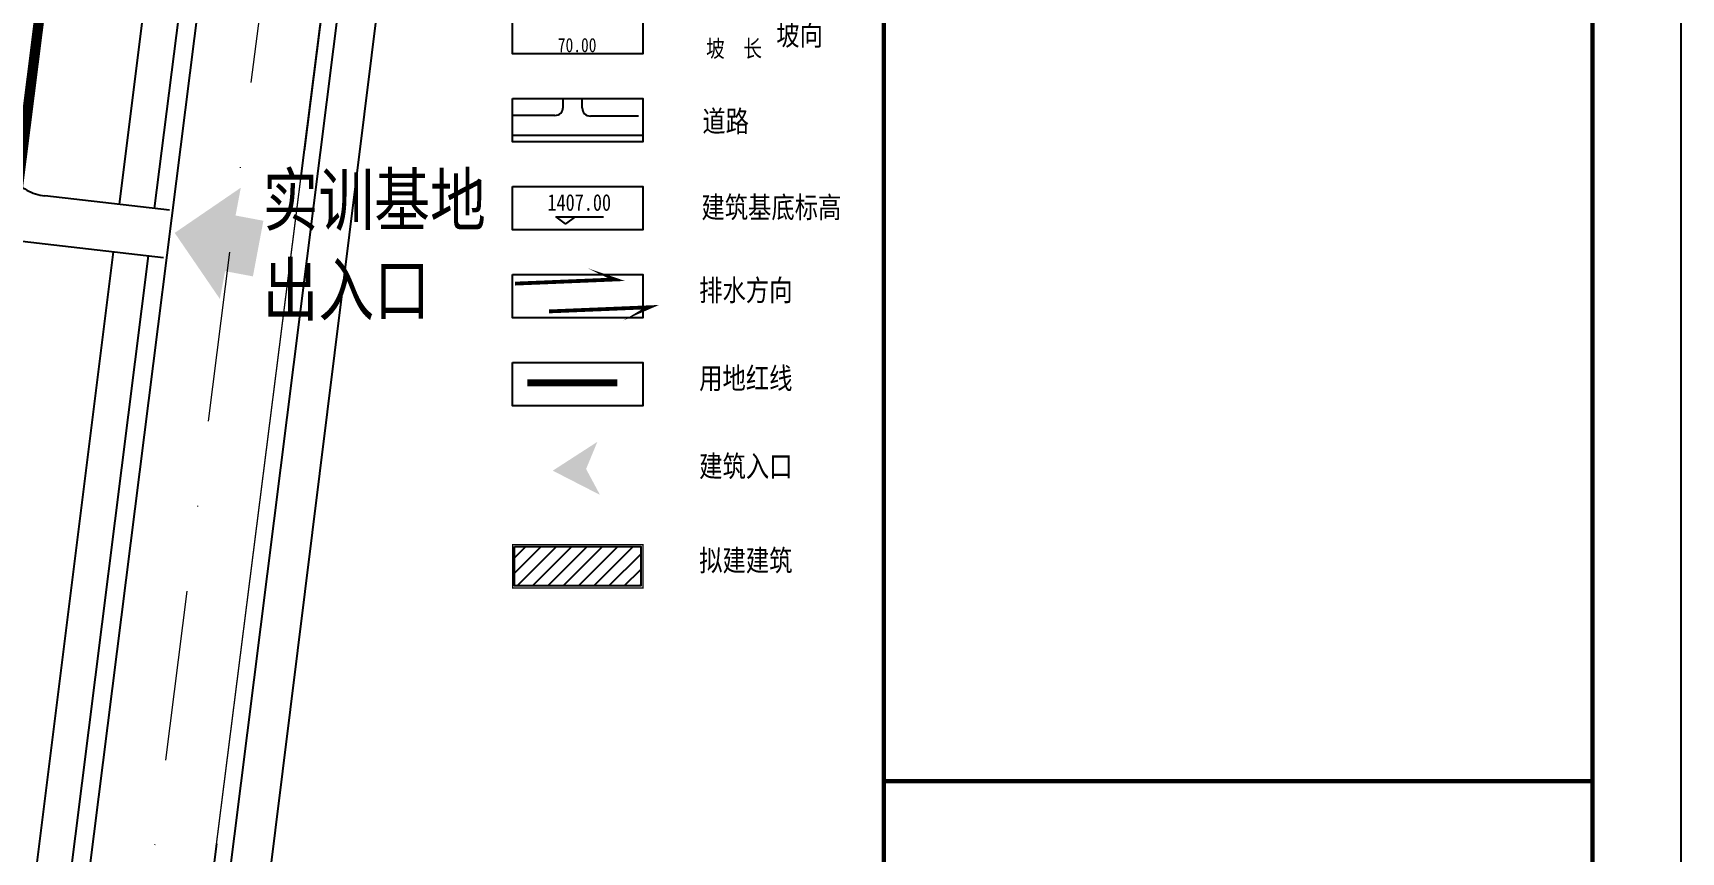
# Model space of a CAD drawing. Extents: x -534 to 560, y 572 to 1344.
# Drawn here: x 317.7 to 559.6, y 962.6 to 1082.8 of the extents above; entities that cross this region are included whole.
import ezdxf
from ezdxf.enums import TextEntityAlignment as Align

# ---------------------------------------------------------------- set-up
doc = ezdxf.new("R2010")
doc.units = 0
doc.header["$LTSCALE"] = 1000
doc.header["$MEASUREMENT"] = 0
for name, pattern in [('DASHDOT2', [0.5, 0.25, -0.125, 0, -0.125]), ('DIVIDE', [1.25, 0.5, -0.25, 0, -0.25, 0, -0.25]), ('X5', [3, 2, -1])]:
    doc.linetypes.add(name, pattern=pattern)
for name, color, linetype in [('0-场地', 5, 'Continuous'), ('DLSS', 8, 'Continuous'), ('DM-坡度', 7, 'Continuous'), ('DM-标高', 7, 'Continuous'), ('PUB_TEXT', 7, 'Continuous'), ('TEXT', 7, 'Continuous'), ('TK', 7, 'Continuous'), ('外轮廓线', 2, 'Continuous'), ('排水方向', 5, 'Continuous'), ('用地红线', 1, 'DIVIDE'), ('车行道', 5, 'Continuous')]:
    doc.layers.add(name, color=color, linetype=linetype)
doc.layers.add('道路红线', color=1, linetype='Continuous', lineweight=0)
doc.styles.add('DIMHT', font='simhei.ttf', dxfattribs={"width": 0.8})
doc.styles.add('DIMST', font='', dxfattribs={"width": 0.8})
doc.styles.add('HT', font='simhei.ttf', dxfattribs={"width": 0.8})
doc.styles.get('DIMST').set_extended_font_data('SimSun')

# ---------------------------------------------------------------- blocks, each defined once
blk = doc.blocks.new('BFGGFHBDRSGS')
at = {"layer": 'TK'}
for p, q in [((385484, -215638), (385484, -156238)), ((376484, -214638), (376484, -157238)), ((384484, -184788), (377684, -184788)), ((377684, -184788), (384484, -184788))]:
    blk.add_line(p, q, dxfattribs=at)
at = {"layer": 'TK', "const_width": 50}
for points in [[(303884, -214638), (384484, -214638), (384484, -157238), (303884, -157238)], [(376484, -157238), (384484, -157238), (384484, -214637), (376484, -214637)]]:
    blk.add_lwpolyline(points, close=True, dxfattribs=at)
blk.add_lwpolyline([(376484, -184788), (384484, -184788)], dxfattribs=at)
blk = doc.blocks.new('A$C37B82D5D')
at = {"xscale": 1.25, "yscale": 1.25, "zscale": 1.25}
blk.add_blockref('BFGGFHBDRSGS', (-376730, 269547), dxfattribs=at)
blk = doc.blocks.new('室内标高')
at = {"color": 0, "linetype": 'Continuous'}
blk.add_lwpolyline([(0.566, 0.425), (0, 0), (-0.566, 0.425), (2.266, 0.425)], dxfattribs=at)
at = {"color": 0, "linetype": 'Continuous', "style": 'DIMHT', "width": 0.8}
blk.add_attdef('标高', text='', height=1, dxfattribs=at).set_placement((0.815, 0.779), align=Align.CENTER)
blk = doc.blocks.new('箭头')
blk.add_lwpolyline([(-3.21, 0, 0, 0, 0), (1.64, 0, 0.257, 0, 0), (3.21, 0, 0, 0, 0)], format="xyseb")

msp = doc.modelspace()

# ---------------------------------------------------------------- hatches: boundary and pattern name
at = {"layer": '0-场地'}
msp.add_hatch(color=256, dxfattribs=at).paths.add_polyline_path([(398.898, 1018.853), (400.55, 1022.838), (394.004, 1018.607), (400.941, 1015.053)])
at = {"layer": 'PUB_TEXT'}
msp.add_hatch(color=1, dxfattribs=at).paths.add_polyline_path([(348.216, 1060.134), (338.517, 1053.502), (345.149, 1043.804), (345.916, 1047.886), (349.998, 1047.12), (351.532, 1055.284), (347.449, 1056.051)])
at = {"layer": '外轮廓线', "ltscale": 0.03}
h = msp.add_hatch(dxfattribs=at)
h.set_pattern_fill('ANSI31', color=5, style=0)
h.set_pattern_definition([(45, (0, 0), (-1.122532, 1.122532), [])])
h.paths.add_polyline_path([(388.412, 1007.463), (406.937, 1007.463), (406.937, 1001.688), (388.412, 1001.688)])

# ---------------------------------------------------------------- linework, layer by layer
at = {"layer": 'DLSS', "color": 8, "linetype": 'X5'}
msp.add_line((326.808, 752.661), (372.017, 1116.185), dxfattribs=at)
at = {"layer": 'DLSS', "color": 41, "linetype": 'Continuous', "flags": 128}
for points in [[(-462.522, 830.937), (283.95, 745.242, 0.4108431), (300.542, 758.262), (348.834, 1140.627, 0.3922839), (341.703, 1150.573), (-387.881, 1299.289)], [(442.606, 1129.989), (377.126, 1143.346, 0.436434), (366.398, 1135.659), (357.047, 1061.813)], [(344.643, 963.865), (318.656, 756.462, 0.417217), (331.827, 739.695), (442.345, 726.995)]]:
    msp.add_lwpolyline(points, format="xyb", dxfattribs=at)
for points in [[(-317.613, 834.433), (278.348, 766.017), (323.892, 1126.526), (324.743, 1133.618), (-188.72, 1238.214), (-407.322, 1282.834), (-445.889, 849.159), (-333.659, 836.275)], [(363.932, 1116.185), (357.522, 1065.563)]]:
    msp.add_lwpolyline(points, dxfattribs=at)
at = {"layer": 'DLSS', "color": 41, "linetype": 'X5'}
msp.add_lwpolyline([(337.755, 1056.829), (319.44, 1058.932, -0.416962), (313.291, 1066.75), (319.712, 1118.397, 0.3917403), (308.614, 1133.843), (-244.439, 1246.532, 0.436989), (-261.127, 1234.544), (-273.622, 1134.196, 0.4170219), (-261.326, 1118.557), (165.736, 1069.531)], format="xyb", dxfattribs=at)
at = {"layer": 'DLSS', "color": 8, "linetype": 'X5', "flags": 128}
for points in [[(320.641, 753.389), (366.315, 1116.185)], [(330.392, 1057.674), (337.699, 1116.185)], [(335.566, 1057.08), (343.015, 1116.185)], [(306.814, 868.874), (329.525, 1050.728)], [(311.906, 869.341), (334.691, 1050.135)]]:
    msp.add_lwpolyline(points, dxfattribs=at)
at = {"layer": 'DLSS', "color": 41, "linetype": 'X5'}
msp.add_lwpolyline([(186.599, 1067.136), (336.887, 1049.883)], dxfattribs=at)
at = {"layer": 'DLSS', "color": 41, "linetype": 'Continuous', "const_width": 0.2, "flags": 128}
msp.add_lwpolyline([(357.047, 1061.813), (344.643, 963.865)], dxfattribs=at)
msp.add_lwpolyline([(357.047, 1061.813), (344.643, 963.865)], dxfattribs=at)
at = {"layer": '外轮廓线', "color": 0}
for points in [[(388.112, 1086.162), (407.237, 1086.162), (407.237, 1079.787), (388.112, 1079.787)], [(388.112, 1073.248), (407.237, 1073.248), (407.237, 1066.873), (388.112, 1066.873)], [(388.112, 1060.333), (407.237, 1060.333), (407.237, 1053.958), (388.112, 1053.958)], [(388.112, 1047.419), (407.237, 1047.419), (407.237, 1041.044), (388.112, 1041.044)], [(388.112, 1034.504), (407.237, 1034.504), (407.237, 1028.129), (388.112, 1028.129)], [(388.412, 1007.463), (406.937, 1007.463), (406.937, 1001.688), (388.412, 1001.688)]]:
    msp.add_lwpolyline(points, close=True, dxfattribs=at)
at = {"layer": '外轮廓线', "ltscale": 0.03, "const_width": 0.2}
msp.add_lwpolyline([(388.112, 1007.763), (407.237, 1007.763), (407.237, 1001.388), (388.112, 1001.388)], close=True, dxfattribs=at)
at = {"layer": '排水方向', "color": 5, "elevation": -67604.162, "flags": 128}
for points in [[(388.462, 1046.058, 0.56, 0.56, 0), (403.125, 1046.664, 0.56, 0, 0), (399.167, 1048.307, 0, 0, 0)], [(393.459, 1041.979, 0.56, 0.56, 0), (408.122, 1042.585, 0.56, 0, 0), (404.313, 1040.621, 0, 0, 0)]]:
    msp.add_lwpolyline(points, format="xyseb", dxfattribs=at)
at = {"layer": '用地红线', "color": 1, "linetype": 'DIVIDE', "ltscale": 0.03, "const_width": 1.5}
msp.add_lwpolyline([(324.743, 1133.618), (-188.72, 1238.214), (-407.322, 1282.834), (-445.889, 849.159), (278.348, 766.017), (323.892, 1126.526), (324.743, 1133.618), (324.743, 1133.618), (324.743, 1133.618)], close=True, dxfattribs=at)
at = {"layer": '用地红线', "color": 5, "linetype": 'DIVIDE', "ltscale": 0.02, "const_width": 1.5}
msp.add_lwpolyline([(-261.825, 1253.136), (324.743, 1133.618), (324.743, 1133.618), (314.157, 1049.473), (-278.72, 1117.534), (-261.825, 1253.136)], close=True, dxfattribs=at)
at = {"layer": '用地红线', "color": 1, "linetype": 'DIVIDE', "ltscale": 15, "const_width": 1.05}
msp.add_lwpolyline([(390.288, 1031.504), (403.481, 1031.504)], dxfattribs=at)
at = {"layer": '车行道', "color": 5}
for p, q in [((395.525, 1071.939), (395.525, 1073.248)), ((398.329, 1071.839), (398.329, 1073.248)), ((394.323, 1070.736), (388.112, 1070.736)), ((406.601, 1070.637), (399.531, 1070.637)), ((407.237, 1067.782), (388.112, 1067.782))]:
    msp.add_line(p, q, dxfattribs=at)
for centre, start, end in [((394.323, 1071.939), 270, 0), ((399.531, 1071.839), 180, 270)]:
    msp.add_arc(centre, 1.202, start, end, dxfattribs=at)
at = {"layer": '道路红线', "linetype": 'DASHDOT2', "ltscale": 0.1}
msp.add_line((359.119, 1150.063), (287.733, 584.998), dxfattribs=at)

# ---------------------------------------------------------------- block references
at = {"layer": 'DM-坡度', "xscale": 2.082499999983725, "yscale": 2.082499999983725, "zscale": 2.082499999983702}
msp.add_blockref('箭头', (397.583, 1082.523), dxfattribs=at)
at = {"layer": 'DM-标高', "color": 0}
ref = msp.add_blockref('室内标高', (395.898, 1054.838), dxfattribs=dict(at, xscale=2.449999999999989, yscale=2.450000000000045, zscale=2.45))
ref.add_attrib('标高', '1407.00', dxfattribs={"layer": '0', "color": 5, "linetype": 'Continuous', "height": 2.45, "style": 'DIMHT', "width": 0.8}).set_placement((397.894, 1056.746), align=Align.CENTER)
at = {"layer": '外轮廓线', "ltscale": 0.03, "xscale": 0.01040000000011787, "yscale": 0.01040000000011787, "zscale": 0.01040000000024591}
msp.add_blockref('A$C37B82D5D', (-533.694, 571.998), dxfattribs=at)

# ---------------------------------------------------------------- texts
at = {"layer": 'DM-坡度', "style": 'DIMST', "width": 0.8}
msp.add_text('70.00', height=2.0825, rotation=360, dxfattribs=at).set_placement((397.583, 1079.399), align=Align.BOTTOM_CENTER)
at = {"layer": 'PUB_TEXT', "color": 1, "style": 'HT', "width": 0.8}
for s, p in [('实训基地', (351.41, 1054.593)), ('出入口', (351.41, 1041.421))]:
    msp.add_text(s, height=7.5105, dxfattribs=at).set_placement(p)
at = {"layer": 'TEXT', "color": 7, "style": 'HT', "width": 0.8}
for s, height, p in [('坡向', 3.1367, (426.813, 1081.007)), ('坡  长', 2.5094, (416.503, 1079.296)), ('道路', 3.1367, (415.961, 1068.322)), ('建筑基底标高', 3.1367, (415.825, 1055.691)), ('排水方向', 3.1367, (415.496, 1043.521)), ('用地红线', 3.1367, (415.496, 1030.606)), ('建筑入口', 3.1367, (415.496, 1017.692))]:
    msp.add_text(s, height=height, dxfattribs=at).set_placement(p)
at = {"layer": 'TEXT', "color": 6, "style": 'HT', "width": 0.8}
msp.add_text('拟建建筑', height=3.1367, dxfattribs=at).set_placement((415.496, 1003.865))

doc.saveas('drawing.dxf')
